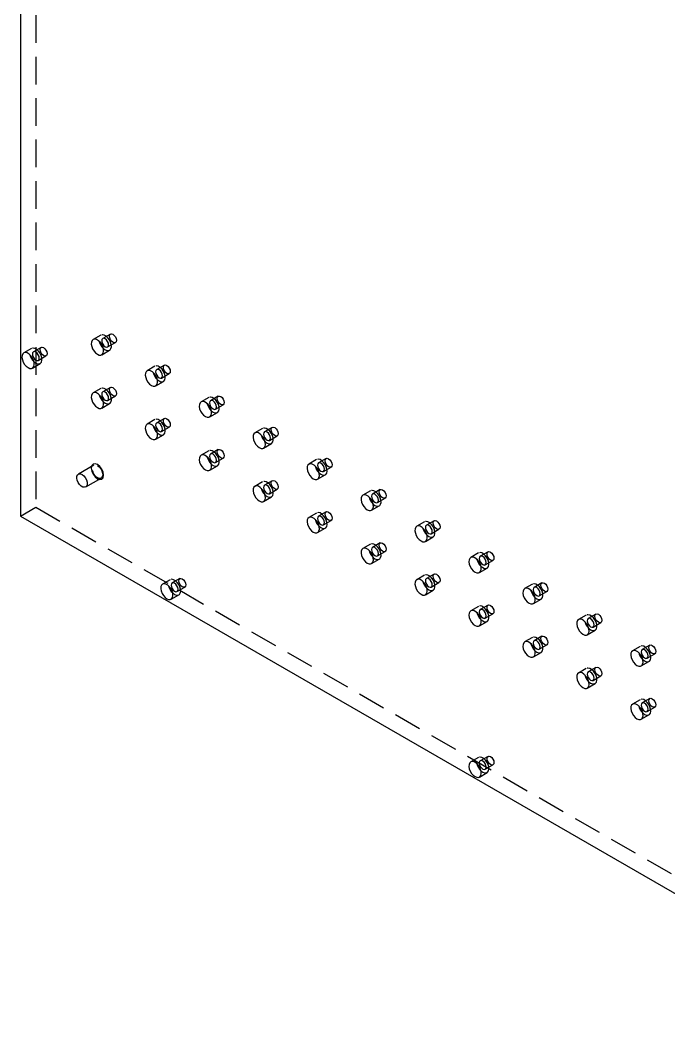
# Model space of a CAD drawing. Extents: x 2 to 292, y 3 to 207.
# Drawn here: x 233.47 to 263.2, y 115.83 to 162.68 of the extents above; entities that cross this region are included whole.
import ezdxf

# ---------------------------------------------------------------- set-up
doc = ezdxf.new("R2010")
doc.units = 0
doc.linetypes.add('SLD-实线', pattern=[0])
doc.linetypes.add('SLD-虚线', pattern=[1.905, 1.27, -0.635])
doc.layers.get('0').update_dxf_attribs({"linetype": 'CONTINUOUS'})

msp = doc.modelspace()

# ---------------------------------------------------------------- linework, layer by layer
at = {"color": 7, "linetype": 'SLD-虚线'}
for p, q in [((234.1742, 187.6807), (234.1742, 140.3214)), ((237.1562, 148.2212), (236.8026, 148.0171)), ((237.5972, 148.2737), (237.2437, 148.0696)), ((233.9742, 147.6085), (233.6206, 147.4044)), ((234.4152, 147.661), (234.0617, 147.4569)), ((237.4686, 147.6799), (237.8222, 147.884)), ((234.2867, 147.0672), (234.6402, 147.2713)), ((237.2026, 147.3242), (237.5561, 147.5283)), ((234.0206, 146.7115), (234.3742, 146.9156)), ((239.631, 146.7924), (239.2775, 146.5883)), ((240.0721, 146.845), (239.7185, 146.6409)), ((239.9435, 146.2512), (240.2971, 146.4553)), ((237.1562, 145.7715), (236.8026, 145.5674)), ((237.5972, 145.8241), (237.2437, 145.62)), ((239.6775, 145.8955), (240.031, 146.0996)), ((237.4686, 145.2303), (237.8222, 145.4344)), ((242.1059, 145.3637), (241.7524, 145.1596)), ((242.547, 145.4163), (242.1934, 145.2122)), ((237.2026, 144.8746), (237.5561, 145.0787)), ((242.4184, 144.8224), (242.7719, 145.0266)), ((239.631, 144.3428), (239.2775, 144.1387)), ((240.0721, 144.3954), (239.7185, 144.1913)), ((242.1523, 144.4668), (242.5059, 144.6709)), ((239.9435, 143.8015), (240.2971, 144.0056)), ((244.5808, 143.935), (244.2272, 143.7309)), ((245.0218, 143.9876), (244.6683, 143.7835)), ((239.6775, 143.4459), (240.031, 143.65)), ((244.8933, 143.3937), (245.2468, 143.5978)), ((242.1059, 142.9141), (241.7524, 142.71)), ((242.547, 142.9667), (242.1934, 142.7625)), ((244.6272, 143.0381), (244.9808, 143.2422)), ((242.4184, 142.3728), (242.7719, 142.5769)), ((247.0557, 142.5063), (246.7021, 142.3022)), ((247.4967, 142.5588), (247.1432, 142.3547)), ((236.8326, 142.2492), (236.1255, 141.841)), ((242.1523, 142.0172), (242.5059, 142.2213)), ((247.3681, 141.965), (247.7217, 142.1691)), ((236.4655, 141.2521), (237.1726, 141.6603)), ((244.5808, 141.4854), (244.2272, 141.2813)), ((245.0218, 141.5379), (244.6683, 141.3338)), ((247.1021, 141.6094), (247.4556, 141.8135)), ((244.8933, 140.9441), (245.2468, 141.1482)), ((249.5305, 141.0776), (249.177, 140.8735)), ((249.9716, 141.1301), (249.618, 140.926)), ((244.6272, 140.5885), (244.9808, 140.7926)), ((249.843, 140.5363), (250.1966, 140.7404)), ((233.4671, 139.9132), (234.1742, 140.3214)), ((234.1742, 140.3214), (275.8935, 116.2373)), ((247.4967, 140.1092), (247.1432, 139.9051)), ((249.577, 140.1806), (249.9305, 140.3847)), ((247.0557, 140.0567), (246.7021, 139.8526)), ((247.3681, 139.5154), (247.7217, 139.7195)), ((252.0054, 139.6489), (251.6519, 139.4448)), ((252.4465, 139.7014), (252.0929, 139.4973)), ((247.1021, 139.1597), (247.4556, 139.3638)), ((252.3179, 139.1076), (252.6714, 139.3117)), ((249.9716, 138.6805), (249.618, 138.4764)), ((252.0518, 138.7519), (252.4054, 138.956)), ((249.5305, 138.628), (249.177, 138.4239)), ((249.843, 138.0867), (250.1966, 138.2908)), ((254.4803, 138.2202), (254.1267, 138.0161)), ((254.9213, 138.2727), (254.5678, 138.0686)), ((249.577, 137.731), (249.9305, 137.9351)), ((254.7928, 137.6789), (255.1463, 137.883)), ((254.5267, 137.3232), (254.8803, 137.5273)), ((240.3382, 136.994), (239.9846, 136.7899)), ((240.7792, 137.0466), (240.4256, 136.8425)), ((252.0054, 137.1993), (251.6519, 136.9951)), ((252.4465, 137.2518), (252.0929, 137.0477)), ((252.3179, 136.658), (252.6714, 136.8621)), ((257.3962, 136.844), (257.0427, 136.6399)), ((240.6506, 136.4527), (241.0042, 136.6568)), ((252.0518, 136.3023), (252.4054, 136.5064)), ((256.9552, 136.7914), (256.6016, 136.5873)), ((257.2676, 136.2502), (257.6212, 136.4543)), ((240.3846, 136.0971), (240.7381, 136.3012)), ((257.0016, 135.8945), (257.3551, 136.0986)), ((254.4803, 135.7705), (254.1267, 135.5664)), ((254.9213, 135.8231), (254.5678, 135.619)), ((254.7928, 135.2293), (255.1463, 135.4334)), ((259.8711, 135.4153), (259.5175, 135.2112)), ((254.5267, 134.8736), (254.8803, 135.0777)), ((259.43, 135.3627), (259.0765, 135.1586)), ((259.7425, 134.8215), (260.0961, 135.0256)), ((259.4764, 134.4658), (259.83, 134.6699)), ((256.9552, 134.3418), (256.6016, 134.1377)), ((257.3962, 134.3944), (257.0427, 134.1903)), ((257.2676, 133.8005), (257.6212, 134.0046)), ((262.346, 133.9866), (261.9924, 133.7825)), ((257.0016, 133.4449), (257.3551, 133.649)), ((261.9049, 133.934), (261.5514, 133.7299)), ((262.2174, 133.3927), (262.5709, 133.5968)), ((261.9513, 133.0371), (262.3049, 133.2412)), ((259.43, 132.9131), (259.0765, 132.709)), ((259.8711, 132.9657), (259.5175, 132.7615)), ((259.4764, 132.0162), (259.83, 132.2203)), ((259.7425, 132.3718), (260.0961, 132.5759)), ((261.9049, 131.4844), (261.5514, 131.2803)), ((262.346, 131.5369), (261.9924, 131.3328)), ((261.9513, 130.5875), (262.3049, 130.7916)), ((262.2174, 130.9431), (262.5709, 131.1472)), ((254.9213, 128.8825), (254.5678, 128.6784)), ((254.4803, 128.8299), (254.1267, 128.6258)), ((254.7928, 128.2887), (255.1463, 128.4928)), ((254.5267, 127.933), (254.8803, 128.1371))]:
    msp.add_line(p, q, dxfattribs=at)
at = {"color": 7, "linetype": 'SLD-实线'}
for p, q in [((233.4671, 187.2725), (233.4671, 139.9132)), ((233.4671, 139.9132), (275.1864, 115.8291))]:
    msp.add_line(p, q, dxfattribs=at)
at = {"color": 7, "linetype": 'SLD-虚线', "flags": 128}
for points in [[(237.2729, 147.6106), (237.3562, 147.5481), (237.4395, 147.5145), (237.5155, 147.5129), (237.5773, 147.5434), (237.6194, 147.6034), (237.6382, 147.6875), (237.6319, 147.7882), (237.6011, 147.8966), (237.5485, 148.0031), (237.4789, 148.0982), (237.3983, 148.1734), (237.314, 148.222), (237.2334, 148.2399), (237.1638, 148.2252), (237.1112, 148.1795), (237.0804, 148.1066), (237.0741, 148.0132), (237.0858, 147.9348)], [(237.3562, 147.691), (237.417, 147.6699), (237.4687, 147.6799), (237.5031, 147.7196), (237.5153, 147.7829), (237.5031, 147.8602), (237.4687, 147.9397), (237.417, 148.0093), (237.3562, 148.0585), (237.2953, 148.0796), (237.2437, 148.0696), (237.2092, 148.0299), (237.1971, 147.9666), (237.2092, 147.8893), (237.2437, 147.8098), (237.2953, 147.7402), (237.3562, 147.691)], [(237.7097, 148.2626), (237.7706, 148.2134), (237.8222, 148.1438), (237.8567, 148.0643), (237.8688, 147.987), (237.8567, 147.9237), (237.8222, 147.884), (237.7706, 147.874), (237.7097, 147.8951), (237.6488, 147.9443), (237.5972, 148.0139), (237.5627, 148.0934), (237.5506, 148.1707), (237.5627, 148.234), (237.5972, 148.2737), (237.6488, 148.2837), (237.7097, 148.2626)], [(234.091, 146.9979), (234.1742, 146.9354), (234.2575, 146.9018), (234.3335, 146.9002), (234.3953, 146.9307), (234.4375, 146.9907), (234.4562, 147.0748), (234.4499, 147.1755), (234.4191, 147.2839), (234.3666, 147.3904), (234.2969, 147.4855), (234.2163, 147.5607), (234.132, 147.6093), (234.0515, 147.6272), (233.9818, 147.6125), (233.9292, 147.5667), (233.8984, 147.4939), (233.8921, 147.4005), (233.9038, 147.3221)], [(234.5277, 147.6499), (234.5886, 147.6007), (234.6402, 147.5311), (234.6747, 147.4516), (234.6868, 147.3743), (234.6747, 147.311), (234.6402, 147.2713), (234.5886, 147.2613), (234.5277, 147.2824), (234.4668, 147.3315), (234.4152, 147.4012), (234.3807, 147.4807), (234.3686, 147.558), (234.3807, 147.6213), (234.4152, 147.661), (234.4668, 147.671), (234.5277, 147.6499)], [(234.1742, 147.0783), (234.2351, 147.0572), (234.2867, 147.0672), (234.3212, 147.1069), (234.3333, 147.1702), (234.3212, 147.2475), (234.2867, 147.327), (234.2351, 147.3966), (234.1742, 147.4458), (234.1133, 147.4669), (234.0617, 147.4569), (234.0272, 147.4172), (234.0151, 147.3539), (234.0272, 147.2766), (234.0617, 147.1971), (234.1133, 147.1274), (234.1742, 147.0783)], [(239.7478, 146.1819), (239.831, 146.1194), (239.9144, 146.0858), (239.9904, 146.0842), (240.0522, 146.1147), (240.0943, 146.1747), (240.1131, 146.2588), (240.1068, 146.3595), (240.076, 146.4679), (240.0234, 146.5744), (239.9537, 146.6695), (239.8732, 146.7447), (239.7889, 146.7933), (239.7083, 146.8111), (239.6386, 146.7965), (239.5861, 146.7507), (239.5553, 146.6779), (239.549, 146.5844), (239.5607, 146.506)], [(239.831, 146.2623), (239.8919, 146.2411), (239.9435, 146.2512), (239.978, 146.2909), (239.9901, 146.3542), (239.978, 146.4315), (239.9435, 146.511), (239.8919, 146.5806), (239.831, 146.6297), (239.7701, 146.6509), (239.7185, 146.6409), (239.684, 146.6012), (239.6719, 146.5379), (239.684, 146.4606), (239.7185, 146.3811), (239.7701, 146.3114), (239.831, 146.2623)], [(240.1846, 146.8338), (240.2455, 146.7847), (240.2971, 146.7151), (240.3316, 146.6356), (240.3437, 146.5583), (240.3316, 146.495), (240.2971, 146.4553), (240.2455, 146.4452), (240.1846, 146.4664), (240.1237, 146.5155), (240.0721, 146.5852), (240.0376, 146.6647), (240.0255, 146.742), (240.0376, 146.8053), (240.0721, 146.845), (240.1237, 146.855), (240.1846, 146.8338)], [(237.2729, 145.161), (237.3562, 145.0985), (237.4395, 145.0649), (237.5155, 145.0633), (237.5773, 145.0938), (237.6194, 145.1538), (237.6382, 145.2379), (237.6319, 145.3386), (237.6011, 145.447), (237.5485, 145.5535), (237.4789, 145.6485), (237.3983, 145.7237), (237.314, 145.7724), (237.2334, 145.7902), (237.1638, 145.7756), (237.1112, 145.7298), (237.0804, 145.657), (237.0741, 145.5635), (237.0858, 145.4851)], [(237.7097, 145.8129), (237.7706, 145.7638), (237.8222, 145.6942), (237.8567, 145.6147), (237.8688, 145.5374), (237.8567, 145.4741), (237.8222, 145.4344), (237.7706, 145.4243), (237.7097, 145.4455), (237.6488, 145.4946), (237.5972, 145.5643), (237.5627, 145.6438), (237.5506, 145.7211), (237.5627, 145.7844), (237.5972, 145.8241), (237.6488, 145.8341), (237.7097, 145.8129)], [(237.3562, 145.2414), (237.417, 145.2202), (237.4687, 145.2303), (237.5031, 145.27), (237.5153, 145.3333), (237.5031, 145.4106), (237.4687, 145.4901), (237.417, 145.5597), (237.3562, 145.6088), (237.2953, 145.63), (237.2437, 145.62), (237.2092, 145.5803), (237.1971, 145.517), (237.2092, 145.4397), (237.2437, 145.3602), (237.2953, 145.2905), (237.3562, 145.2414)], [(242.2227, 144.7532), (242.3059, 144.6907), (242.3893, 144.6571), (242.4652, 144.6555), (242.527, 144.686), (242.5692, 144.746), (242.588, 144.8301), (242.5817, 144.9308), (242.5509, 145.0392), (242.4983, 145.1457), (242.4286, 145.2407), (242.3481, 145.3159), (242.2637, 145.3646), (242.1832, 145.3824), (242.1135, 145.3678), (242.061, 145.322), (242.0302, 145.2492), (242.0238, 145.1557), (242.0356, 145.0773)], [(242.6595, 145.4051), (242.7203, 145.356), (242.772, 145.2864), (242.8064, 145.2069), (242.8186, 145.1296), (242.8064, 145.0663), (242.772, 145.0266), (242.7203, 145.0165), (242.6595, 145.0377), (242.5986, 145.0868), (242.547, 145.1564), (242.5125, 145.236), (242.5004, 145.3133), (242.5125, 145.3766), (242.547, 145.4163), (242.5986, 145.4263), (242.6595, 145.4051)], [(242.3059, 144.8336), (242.3668, 144.8124), (242.4184, 144.8225), (242.4529, 144.8621), (242.465, 144.9255), (242.4529, 145.0028), (242.4184, 145.0823), (242.3668, 145.1519), (242.3059, 145.201), (242.245, 145.2222), (242.1934, 145.2122), (242.1589, 145.1725), (242.1468, 145.1092), (242.1589, 145.0319), (242.1934, 144.9523), (242.245, 144.8827), (242.3059, 144.8336)], [(239.7478, 143.7323), (239.831, 143.6698), (239.9144, 143.6362), (239.9904, 143.6346), (240.0522, 143.6651), (240.0943, 143.7251), (240.1131, 143.8092), (240.1068, 143.9099), (240.076, 144.0183), (240.0234, 144.1248), (239.9537, 144.2198), (239.8732, 144.295), (239.7889, 144.3437), (239.7083, 144.3615), (239.6386, 144.3469), (239.5861, 144.3011), (239.5553, 144.2283), (239.549, 144.1348), (239.5607, 144.0564)], [(240.1846, 144.3842), (240.2455, 144.3351), (240.2971, 144.2655), (240.3316, 144.186), (240.3437, 144.1087), (240.3316, 144.0453), (240.2971, 144.0056), (240.2455, 143.9956), (240.1846, 144.0168), (240.1237, 144.0659), (240.0721, 144.1355), (240.0376, 144.2151), (240.0255, 144.2923), (240.0376, 144.3557), (240.0721, 144.3954), (240.1237, 144.4054), (240.1846, 144.3842)], [(239.831, 143.8127), (239.8919, 143.7915), (239.9435, 143.8015), (239.978, 143.8412), (239.9901, 143.9046), (239.978, 143.9819), (239.9435, 144.0614), (239.8919, 144.131), (239.831, 144.1801), (239.7701, 144.2013), (239.7185, 144.1913), (239.684, 144.1516), (239.6719, 144.0882), (239.684, 144.011), (239.7185, 143.9314), (239.7701, 143.8618), (239.831, 143.8127)], [(244.6976, 143.3245), (244.7808, 143.262), (244.8641, 143.2284), (244.9401, 143.2268), (245.0019, 143.2573), (245.0441, 143.3173), (245.0628, 143.4014), (245.0565, 143.5021), (245.0257, 143.6105), (244.9732, 143.717), (244.9035, 143.812), (244.8229, 143.8872), (244.7386, 143.9359), (244.6581, 143.9537), (244.5884, 143.9391), (244.5358, 143.8933), (244.505, 143.8205), (244.4987, 143.727), (244.5104, 143.6486)], [(245.1343, 143.9764), (245.1952, 143.9273), (245.2468, 143.8577), (245.2813, 143.7782), (245.2934, 143.7009), (245.2813, 143.6375), (245.2468, 143.5978), (245.1952, 143.5878), (245.1343, 143.609), (245.0734, 143.6581), (245.0218, 143.7277), (244.9873, 143.8072), (244.9752, 143.8845), (244.9873, 143.9479), (245.0218, 143.9876), (245.0734, 143.9976), (245.1343, 143.9764)], [(244.7808, 143.4049), (244.8417, 143.3837), (244.8933, 143.3937), (244.9278, 143.4334), (244.9399, 143.4968), (244.9278, 143.574), (244.8933, 143.6536), (244.8417, 143.7232), (244.7808, 143.7723), (244.7199, 143.7935), (244.6683, 143.7835), (244.6338, 143.7438), (244.6217, 143.6804), (244.6338, 143.6031), (244.6683, 143.5236), (244.7199, 143.454), (244.7808, 143.4049)], [(242.2227, 142.3036), (242.3059, 142.2411), (242.3893, 142.2075), (242.4652, 142.2058), (242.527, 142.2364), (242.5692, 142.2964), (242.588, 142.3805), (242.5817, 142.4812), (242.5509, 142.5896), (242.4983, 142.6961), (242.4286, 142.7911), (242.3481, 142.8663), (242.2637, 142.915), (242.1832, 142.9328), (242.1135, 142.9182), (242.061, 142.8724), (242.0302, 142.7996), (242.0238, 142.7061), (242.0356, 142.6277)], [(242.6595, 142.9555), (242.7203, 142.9064), (242.772, 142.8368), (242.8064, 142.7572), (242.8186, 142.6799), (242.8064, 142.6166), (242.772, 142.5769), (242.7203, 142.5669), (242.6595, 142.5881), (242.5986, 142.6372), (242.547, 142.7068), (242.5125, 142.7863), (242.5004, 142.8636), (242.5125, 142.927), (242.547, 142.9666), (242.5986, 142.9767), (242.6595, 142.9555)], [(242.3059, 142.384), (242.3668, 142.3628), (242.4184, 142.3728), (242.4529, 142.4125), (242.465, 142.4758), (242.4529, 142.5531), (242.4184, 142.6327), (242.3668, 142.7023), (242.3059, 142.7514), (242.245, 142.7726), (242.1934, 142.7625), (242.1589, 142.7228), (242.1468, 142.6595), (242.1589, 142.5822), (242.1934, 142.5027), (242.245, 142.4331), (242.3059, 142.384)], [(247.1724, 141.8958), (247.2556, 141.8333), (247.339, 141.7996), (247.415, 141.798), (247.4768, 141.8286), (247.5189, 141.8886), (247.5377, 141.9726), (247.5314, 142.0734), (247.5006, 142.1818), (247.448, 142.2882), (247.3784, 142.3833), (247.2978, 142.4585), (247.2135, 142.5072), (247.1329, 142.525), (247.0633, 142.5104), (247.0107, 142.4646), (246.9799, 142.3917), (246.9736, 142.2983), (246.9853, 142.2199)], [(247.6092, 142.5477), (247.6701, 142.4986), (247.7217, 142.429), (247.7562, 142.3494), (247.7683, 142.2721), (247.7562, 142.2088), (247.7217, 142.1691), (247.6701, 142.1591), (247.6092, 142.1803), (247.5483, 142.2294), (247.4967, 142.299), (247.4622, 142.3785), (247.4501, 142.4558), (247.4622, 142.5191), (247.4967, 142.5588), (247.5483, 142.5689), (247.6092, 142.5477)], [(237.0026, 142.2323), (237.0807, 142.1722), (237.1503, 142.0886), (237.2039, 141.9904), (237.2357, 141.8883), (237.2422, 141.7935), (237.2228, 141.7161), (237.1795, 141.6646), (237.117, 141.6445), (237.0422, 141.658), (236.963, 141.7037), (236.8882, 141.7766), (236.8257, 141.8688), (236.7824, 141.9703), (236.763, 142.0701), (236.7695, 142.1574), (236.8013, 142.2228), (236.8549, 142.259), (236.9245, 142.2624), (237.0026, 142.2323)], [(247.2556, 141.9762), (247.3165, 141.955), (247.3681, 141.965), (247.4026, 142.0047), (247.4147, 142.068), (247.4026, 142.1453), (247.3681, 142.2248), (247.3165, 142.2945), (247.2556, 142.3436), (247.1948, 142.3648), (247.1431, 142.3547), (247.1087, 142.315), (247.0965, 142.2517), (247.1087, 142.1744), (247.1431, 142.0949), (247.1948, 142.0253), (247.2556, 141.9762)], [(244.6976, 140.8749), (244.7808, 140.8124), (244.8641, 140.7787), (244.9401, 140.7771), (245.0019, 140.8077), (245.0441, 140.8677), (245.0628, 140.9517), (245.0565, 141.0525), (245.0257, 141.1609), (244.9732, 141.2673), (244.9035, 141.3624), (244.8229, 141.4376), (244.7386, 141.4863), (244.6581, 141.5041), (244.5884, 141.4895), (244.5358, 141.4437), (244.505, 141.3708), (244.4987, 141.2774), (244.5104, 141.199)], [(245.1343, 141.5268), (245.1952, 141.4777), (245.2468, 141.408), (245.2813, 141.3285), (245.2934, 141.2512), (245.2813, 141.1879), (245.2468, 141.1482), (245.1952, 141.1382), (245.1343, 141.1594), (245.0734, 141.2085), (245.0218, 141.2781), (244.9873, 141.3576), (244.9752, 141.4349), (244.9873, 141.4982), (245.0218, 141.5379), (245.0734, 141.548), (245.1343, 141.5268)], [(244.7808, 140.9553), (244.8417, 140.9341), (244.8933, 140.9441), (244.9278, 140.9838), (244.9399, 141.0471), (244.9278, 141.1244), (244.8933, 141.2039), (244.8417, 141.2736), (244.7808, 141.3227), (244.7199, 141.3439), (244.6683, 141.3338), (244.6338, 141.2941), (244.6217, 141.2308), (244.6338, 141.1535), (244.6683, 141.074), (244.7199, 141.0044), (244.7808, 140.9553)], [(249.6473, 140.467), (249.7305, 140.4046), (249.8139, 140.3709), (249.8899, 140.3693), (249.9517, 140.3999), (249.9938, 140.4598), (250.0126, 140.5439), (250.0063, 140.6447), (249.9755, 140.7531), (249.9229, 140.8595), (249.8532, 140.9546), (249.7727, 141.0298), (249.6884, 141.0785), (249.6078, 141.0963), (249.5381, 141.0817), (249.4856, 141.0359), (249.4548, 140.963), (249.4485, 140.8696), (249.4602, 140.7912)], [(250.0841, 141.119), (250.145, 141.0699), (250.1966, 141.0002), (250.2311, 140.9207), (250.2432, 140.8434), (250.2311, 140.7801), (250.1966, 140.7404), (250.145, 140.7304), (250.0841, 140.7515), (250.0232, 140.8007), (249.9716, 140.8703), (249.9371, 140.9498), (249.925, 141.0271), (249.9371, 141.0904), (249.9716, 141.1301), (250.0232, 141.1402), (250.0841, 141.119)], [(249.7305, 140.5474), (249.7914, 140.5263), (249.843, 140.5363), (249.8775, 140.576), (249.8896, 140.6393), (249.8775, 140.7166), (249.843, 140.7961), (249.7914, 140.8658), (249.7305, 140.9149), (249.6696, 140.9361), (249.618, 140.926), (249.5835, 140.8863), (249.5714, 140.823), (249.5835, 140.7457), (249.618, 140.6662), (249.6696, 140.5966), (249.7305, 140.5474)], [(247.6092, 140.0981), (247.6701, 140.049), (247.7217, 139.9793), (247.7562, 139.8998), (247.7683, 139.8225), (247.7562, 139.7592), (247.7217, 139.7195), (247.6701, 139.7095), (247.6092, 139.7306), (247.5483, 139.7798), (247.4967, 139.8494), (247.4622, 139.9289), (247.4501, 140.0062), (247.4622, 140.0695), (247.4967, 140.1092), (247.5483, 140.1192), (247.6092, 140.0981)], [(247.1724, 139.4461), (247.2556, 139.3836), (247.339, 139.35), (247.415, 139.3484), (247.4768, 139.379), (247.5189, 139.4389), (247.5377, 139.523), (247.5314, 139.6238), (247.5006, 139.7322), (247.448, 139.8386), (247.3784, 139.9337), (247.2978, 140.0089), (247.2135, 140.0576), (247.1329, 140.0754), (247.0633, 140.0607), (247.0107, 140.015), (246.9799, 139.9421), (246.9736, 139.8487), (246.9853, 139.7703)], [(247.2556, 139.5265), (247.3165, 139.5054), (247.3681, 139.5154), (247.4026, 139.5551), (247.4147, 139.6184), (247.4026, 139.6957), (247.3681, 139.7752), (247.3165, 139.8448), (247.2556, 139.894), (247.1948, 139.9151), (247.1431, 139.9051), (247.1087, 139.8654), (247.0965, 139.8021), (247.1087, 139.7248), (247.1431, 139.6453), (247.1948, 139.5757), (247.2556, 139.5265)], [(252.1222, 139.0383), (252.2054, 138.9758), (252.2888, 138.9422), (252.3647, 138.9406), (252.4265, 138.9712), (252.4687, 139.0311), (252.4874, 139.1152), (252.4811, 139.2159), (252.4503, 139.3244), (252.3978, 139.4308), (252.3281, 139.5259), (252.2476, 139.6011), (252.1632, 139.6498), (252.0827, 139.6676), (252.013, 139.6529), (251.9604, 139.6072), (251.9296, 139.5343), (251.9233, 139.4409), (251.9351, 139.3625)], [(252.5589, 139.6903), (252.6198, 139.6411), (252.6714, 139.5715), (252.7059, 139.492), (252.718, 139.4147), (252.7059, 139.3514), (252.6714, 139.3117), (252.6198, 139.3017), (252.5589, 139.3228), (252.4981, 139.372), (252.4464, 139.4416), (252.412, 139.5211), (252.3999, 139.5984), (252.412, 139.6617), (252.4464, 139.7014), (252.4981, 139.7114), (252.5589, 139.6903)], [(252.2054, 139.1187), (252.2663, 139.0976), (252.3179, 139.1076), (252.3524, 139.1473), (252.3645, 139.2106), (252.3524, 139.2879), (252.3179, 139.3674), (252.2663, 139.437), (252.2054, 139.4862), (252.1445, 139.5073), (252.0929, 139.4973), (252.0584, 139.4576), (252.0463, 139.3943), (252.0584, 139.317), (252.0929, 139.2375), (252.1445, 139.1679), (252.2054, 139.1187)], [(250.0841, 138.6694), (250.145, 138.6202), (250.1966, 138.5506), (250.2311, 138.4711), (250.2432, 138.3938), (250.2311, 138.3305), (250.1966, 138.2908), (250.145, 138.2808), (250.0841, 138.3019), (250.0232, 138.3511), (249.9716, 138.4207), (249.9371, 138.5002), (249.925, 138.5775), (249.9371, 138.6408), (249.9716, 138.6805), (250.0232, 138.6905), (250.0841, 138.6694)], [(249.6473, 138.0174), (249.7305, 137.9549), (249.8139, 137.9213), (249.8899, 137.9197), (249.9517, 137.9502), (249.9938, 138.0102), (250.0126, 138.0943), (250.0063, 138.195), (249.9755, 138.3034), (249.9229, 138.4099), (249.8532, 138.505), (249.7727, 138.5802), (249.6884, 138.6288), (249.6078, 138.6467), (249.5381, 138.632), (249.4856, 138.5863), (249.4548, 138.5134), (249.4485, 138.42), (249.4602, 138.3416)], [(249.7305, 138.0978), (249.7914, 138.0767), (249.843, 138.0867), (249.8775, 138.1264), (249.8896, 138.1897), (249.8775, 138.267), (249.843, 138.3465), (249.7914, 138.4161), (249.7305, 138.4653), (249.6696, 138.4864), (249.618, 138.4764), (249.5835, 138.4367), (249.5714, 138.3734), (249.5835, 138.2961), (249.618, 138.2166), (249.6696, 138.147), (249.7305, 138.0978)], [(254.5971, 137.6096), (254.6803, 137.5471), (254.7636, 137.5135), (254.8396, 137.5119), (254.9014, 137.5424), (254.9436, 137.6024), (254.9623, 137.6865), (254.956, 137.7872), (254.9252, 137.8956), (254.8727, 138.0021), (254.803, 138.0972), (254.7224, 138.1724), (254.6381, 138.221), (254.5575, 138.2389), (254.4879, 138.2242), (254.4353, 138.1785), (254.4045, 138.1056), (254.3982, 138.0122), (254.4099, 137.9338)], [(255.0338, 138.2616), (255.0947, 138.2124), (255.1463, 138.1428), (255.1808, 138.0633), (255.1929, 137.986), (255.1808, 137.9227), (255.1463, 137.883), (255.0947, 137.873), (255.0338, 137.8941), (254.9729, 137.9433), (254.9213, 138.0129), (254.8868, 138.0924), (254.8747, 138.1697), (254.8868, 138.233), (254.9213, 138.2727), (254.9729, 138.2827), (255.0338, 138.2616)], [(254.6803, 137.69), (254.7412, 137.6689), (254.7928, 137.6789), (254.8273, 137.7186), (254.8394, 137.7819), (254.8273, 137.8592), (254.7928, 137.9387), (254.7412, 138.0083), (254.6803, 138.0575), (254.6194, 138.0786), (254.5678, 138.0686), (254.5333, 138.0289), (254.5212, 137.9656), (254.5333, 137.8883), (254.5678, 137.8088), (254.6194, 137.7392), (254.6803, 137.69)], [(240.4549, 136.3835), (240.5381, 136.321), (240.6215, 136.2874), (240.6975, 136.2858), (240.7593, 136.3163), (240.8014, 136.3763), (240.8202, 136.4604), (240.8139, 136.5611), (240.7831, 136.6695), (240.7305, 136.776), (240.6609, 136.871), (240.5803, 136.9462), (240.496, 136.9949), (240.4154, 137.0127), (240.3458, 136.9981), (240.2932, 136.9523), (240.2624, 136.8795), (240.2561, 136.786), (240.2678, 136.7076)], [(240.5381, 136.4639), (240.599, 136.4427), (240.6506, 136.4527), (240.6851, 136.4924), (240.6972, 136.5558), (240.6851, 136.6331), (240.6506, 136.7126), (240.599, 136.7822), (240.5381, 136.8313), (240.4772, 136.8525), (240.4256, 136.8425), (240.3911, 136.8028), (240.379, 136.7394), (240.3911, 136.6621), (240.4256, 136.5826), (240.4772, 136.513), (240.5381, 136.4639)], [(240.8917, 137.0354), (240.9526, 136.9863), (241.0042, 136.9167), (241.0387, 136.8372), (241.0508, 136.7599), (241.0387, 136.6965), (241.0042, 136.6568), (240.9526, 136.6468), (240.8917, 136.668), (240.8308, 136.7171), (240.7792, 136.7867), (240.7447, 136.8663), (240.7326, 136.9435), (240.7447, 137.0069), (240.7792, 137.0466), (240.8308, 137.0566), (240.8917, 137.0354)], [(252.1222, 136.5887), (252.2054, 136.5262), (252.2888, 136.4926), (252.3647, 136.491), (252.4265, 136.5215), (252.4687, 136.5815), (252.4874, 136.6656), (252.4811, 136.7663), (252.4503, 136.8747), (252.3978, 136.9812), (252.3281, 137.0763), (252.2476, 137.1515), (252.1632, 137.2001), (252.0827, 137.2179), (252.013, 137.2033), (251.9604, 137.1575), (251.9296, 137.0847), (251.9233, 136.9912), (251.9351, 136.9129)], [(252.2054, 136.6691), (252.2663, 136.6479), (252.3179, 136.658), (252.3524, 136.6977), (252.3645, 136.761), (252.3524, 136.8383), (252.3179, 136.9178), (252.2663, 136.9874), (252.2054, 137.0366), (252.1445, 137.0577), (252.0929, 137.0477), (252.0584, 137.008), (252.0463, 136.9447), (252.0584, 136.8674), (252.0929, 136.7879), (252.1445, 136.7182), (252.2054, 136.6691)], [(252.5589, 137.2407), (252.6198, 137.1915), (252.6714, 137.1219), (252.7059, 137.0424), (252.718, 136.9651), (252.7059, 136.9018), (252.6714, 136.8621), (252.6198, 136.852), (252.5589, 136.8732), (252.4981, 136.9223), (252.4464, 136.992), (252.412, 137.0715), (252.3999, 137.1488), (252.412, 137.2121), (252.4464, 137.2518), (252.4981, 137.2618), (252.5589, 137.2407)], [(257.0719, 136.1809), (257.1551, 136.1184), (257.2385, 136.0848), (257.3145, 136.0832), (257.3763, 136.1137), (257.4184, 136.1737), (257.4372, 136.2578), (257.4309, 136.3585), (257.4001, 136.4669), (257.3475, 136.5734), (257.2779, 136.6685), (257.1973, 136.7437), (257.113, 136.7923), (257.0324, 136.8101), (256.9628, 136.7955), (256.9102, 136.7497), (256.8794, 136.6769), (256.8731, 136.5834), (256.8848, 136.505)], [(257.5087, 136.8328), (257.5696, 136.7837), (257.6212, 136.7141), (257.6557, 136.6346), (257.6678, 136.5573), (257.6557, 136.494), (257.6212, 136.4543), (257.5696, 136.4442), (257.5087, 136.4654), (257.4478, 136.5145), (257.3962, 136.5842), (257.3617, 136.6637), (257.3496, 136.741), (257.3617, 136.8043), (257.3962, 136.844), (257.4478, 136.854), (257.5087, 136.8328)], [(257.1551, 136.2613), (257.216, 136.2401), (257.2676, 136.2502), (257.3021, 136.2899), (257.3142, 136.3532), (257.3021, 136.4305), (257.2676, 136.51), (257.216, 136.5796), (257.1551, 136.6287), (257.0943, 136.6499), (257.0426, 136.6399), (257.0082, 136.6002), (256.996, 136.5369), (257.0082, 136.4596), (257.0426, 136.3801), (257.0943, 136.3104), (257.1551, 136.2613)], [(254.5971, 135.16), (254.6803, 135.0975), (254.7636, 135.0639), (254.8396, 135.0623), (254.9014, 135.0928), (254.9436, 135.1528), (254.9623, 135.2369), (254.956, 135.3376), (254.9252, 135.446), (254.8727, 135.5525), (254.803, 135.6475), (254.7224, 135.7227), (254.6381, 135.7714), (254.5575, 135.7892), (254.4879, 135.7746), (254.4353, 135.7288), (254.4045, 135.656), (254.3982, 135.5625), (254.4099, 135.4841)], [(254.6803, 135.2404), (254.7412, 135.2192), (254.7928, 135.2293), (254.8273, 135.269), (254.8394, 135.3323), (254.8273, 135.4096), (254.7928, 135.4891), (254.7412, 135.5587), (254.6803, 135.6078), (254.6194, 135.629), (254.5678, 135.619), (254.5333, 135.5793), (254.5212, 135.516), (254.5333, 135.4387), (254.5678, 135.3592), (254.6194, 135.2895), (254.6803, 135.2404)], [(255.0338, 135.8119), (255.0947, 135.7628), (255.1463, 135.6932), (255.1808, 135.6137), (255.1929, 135.5364), (255.1808, 135.4731), (255.1463, 135.4334), (255.0947, 135.4233), (255.0338, 135.4445), (254.9729, 135.4936), (254.9213, 135.5633), (254.8868, 135.6428), (254.8747, 135.7201), (254.8868, 135.7834), (254.9213, 135.8231), (254.9729, 135.8331), (255.0338, 135.8119)], [(259.9836, 135.4041), (260.0445, 135.355), (260.0961, 135.2854), (260.1306, 135.2059), (260.1427, 135.1286), (260.1306, 135.0653), (260.0961, 135.0256), (260.0445, 135.0155), (259.9836, 135.0367), (259.9227, 135.0858), (259.8711, 135.1554), (259.8366, 135.235), (259.8245, 135.3123), (259.8366, 135.3756), (259.8711, 135.4153), (259.9227, 135.4253), (259.9836, 135.4041)], [(259.5468, 134.7522), (259.63, 134.6897), (259.7134, 134.6561), (259.7893, 134.6545), (259.8512, 134.685), (259.8933, 134.745), (259.9121, 134.8291), (259.9058, 134.9298), (259.875, 135.0382), (259.8224, 135.1447), (259.7527, 135.2397), (259.6722, 135.3149), (259.5879, 135.3636), (259.5073, 135.3814), (259.4376, 135.3668), (259.3851, 135.321), (259.3543, 135.2482), (259.348, 135.1547), (259.3597, 135.0763)], [(259.63, 134.8326), (259.6909, 134.8114), (259.7425, 134.8215), (259.777, 134.8611), (259.7891, 134.9245), (259.777, 135.0018), (259.7425, 135.0813), (259.6909, 135.1509), (259.63, 135.2), (259.5691, 135.2212), (259.5175, 135.2112), (259.483, 135.1715), (259.4709, 135.1082), (259.483, 135.0309), (259.5175, 134.9513), (259.5691, 134.8817), (259.63, 134.8326)], [(257.0719, 133.7313), (257.1551, 133.6688), (257.2385, 133.6352), (257.3145, 133.6336), (257.3763, 133.6641), (257.4184, 133.7241), (257.4372, 133.8082), (257.4309, 133.9089), (257.4001, 134.0173), (257.3475, 134.1238), (257.2779, 134.2188), (257.1973, 134.294), (257.113, 134.3427), (257.0324, 134.3605), (256.9628, 134.3459), (256.9102, 134.3001), (256.8794, 134.2273), (256.8731, 134.1338), (256.8848, 134.0554)], [(257.1551, 133.8117), (257.216, 133.7905), (257.2676, 133.8005), (257.3021, 133.8402), (257.3142, 133.9036), (257.3021, 133.9809), (257.2676, 134.0604), (257.216, 134.13), (257.1551, 134.1791), (257.0943, 134.2003), (257.0426, 134.1903), (257.0082, 134.1506), (256.996, 134.0872), (257.0082, 134.01), (257.0426, 133.9304), (257.0943, 133.8608), (257.1551, 133.8117)], [(257.5087, 134.3832), (257.5696, 134.3341), (257.6212, 134.2645), (257.6557, 134.185), (257.6678, 134.1077), (257.6557, 134.0443), (257.6212, 134.0046), (257.5696, 133.9946), (257.5087, 134.0158), (257.4478, 134.0649), (257.3962, 134.1345), (257.3617, 134.2141), (257.3496, 134.2914), (257.3617, 134.3547), (257.3962, 134.3944), (257.4478, 134.4044), (257.5087, 134.3832)], [(262.4584, 133.9754), (262.5193, 133.9263), (262.5709, 133.8567), (262.6054, 133.7772), (262.6175, 133.6999), (262.6054, 133.6365), (262.5709, 133.5968), (262.5193, 133.5868), (262.4584, 133.608), (262.3976, 133.6571), (262.3459, 133.7267), (262.3115, 133.8062), (262.2993, 133.8835), (262.3115, 133.9469), (262.3459, 133.9866), (262.3976, 133.9966), (262.4584, 133.9754)], [(262.0217, 133.3235), (262.1049, 133.261), (262.1883, 133.2274), (262.2642, 133.2258), (262.326, 133.2563), (262.3682, 133.3163), (262.3869, 133.4004), (262.3806, 133.5011), (262.3498, 133.6095), (262.2973, 133.716), (262.2276, 133.811), (262.147, 133.8862), (262.0627, 133.9349), (261.9822, 133.9527), (261.9125, 133.9381), (261.8599, 133.8923), (261.8291, 133.8195), (261.8228, 133.726), (261.8346, 133.6476)], [(262.1049, 133.4039), (262.1658, 133.3827), (262.2174, 133.3927), (262.2519, 133.4324), (262.264, 133.4958), (262.2519, 133.573), (262.2174, 133.6526), (262.1658, 133.7222), (262.1049, 133.7713), (262.044, 133.7925), (261.9924, 133.7825), (261.9579, 133.7428), (261.9458, 133.6794), (261.9579, 133.6021), (261.9924, 133.5226), (262.044, 133.453), (262.1049, 133.4039)], [(259.5468, 132.3026), (259.63, 132.2401), (259.7134, 132.2065), (259.7893, 132.2048), (259.8512, 132.2354), (259.8933, 132.2954), (259.9121, 132.3795), (259.9058, 132.4802), (259.875, 132.5886), (259.8224, 132.6951), (259.7527, 132.7901), (259.6722, 132.8653), (259.5879, 132.914), (259.5073, 132.9318), (259.4376, 132.9172), (259.3851, 132.8714), (259.3543, 132.7986), (259.348, 132.7051), (259.3597, 132.6267)], [(259.63, 132.383), (259.6909, 132.3618), (259.7425, 132.3718), (259.777, 132.4115), (259.7891, 132.4748), (259.777, 132.5521), (259.7425, 132.6317), (259.6909, 132.7013), (259.63, 132.7504), (259.5691, 132.7716), (259.5175, 132.7615), (259.483, 132.7218), (259.4709, 132.6585), (259.483, 132.5812), (259.5175, 132.5017), (259.5691, 132.4321), (259.63, 132.383)], [(259.9836, 132.9545), (260.0445, 132.9054), (260.0961, 132.8358), (260.1306, 132.7562), (260.1427, 132.6789), (260.1306, 132.6156), (260.0961, 132.5759), (260.0445, 132.5659), (259.9836, 132.5871), (259.9227, 132.6362), (259.8711, 132.7058), (259.8366, 132.7853), (259.8245, 132.8626), (259.8366, 132.926), (259.8711, 132.9656), (259.9227, 132.9757), (259.9836, 132.9545)], [(262.0217, 130.8739), (262.1049, 130.8114), (262.1883, 130.7777), (262.2642, 130.7761), (262.326, 130.8067), (262.3682, 130.8667), (262.3869, 130.9507), (262.3806, 131.0515), (262.3498, 131.1599), (262.2973, 131.2663), (262.2276, 131.3614), (262.147, 131.4366), (262.0627, 131.4853), (261.9822, 131.5031), (261.9125, 131.4885), (261.8599, 131.4427), (261.8291, 131.3698), (261.8228, 131.2764), (261.8346, 131.198)], [(262.1049, 130.9543), (262.1658, 130.9331), (262.2174, 130.9431), (262.2519, 130.9828), (262.264, 131.0461), (262.2519, 131.1234), (262.2174, 131.2029), (262.1658, 131.2726), (262.1049, 131.3217), (262.044, 131.3429), (261.9924, 131.3328), (261.9579, 131.2931), (261.9458, 131.2298), (261.9579, 131.1525), (261.9924, 131.073), (262.044, 131.0034), (262.1049, 130.9543)], [(262.4584, 131.5258), (262.5193, 131.4767), (262.5709, 131.407), (262.6054, 131.3275), (262.6175, 131.2502), (262.6054, 131.1869), (262.5709, 131.1472), (262.5193, 131.1372), (262.4584, 131.1584), (262.3976, 131.2075), (262.3459, 131.2771), (262.3115, 131.3566), (262.2993, 131.4339), (262.3115, 131.4972), (262.3459, 131.5369), (262.3976, 131.547), (262.4584, 131.5258)], [(254.5971, 128.2194), (254.6803, 128.1569), (254.7636, 128.1233), (254.8396, 128.1217), (254.9014, 128.1522), (254.9436, 128.2122), (254.9623, 128.2963), (254.956, 128.397), (254.9252, 128.5054), (254.8727, 128.6119), (254.803, 128.7069), (254.7224, 128.7822), (254.6381, 128.8308), (254.5575, 128.8486), (254.4879, 128.834), (254.4353, 128.7882), (254.4045, 128.7154), (254.3982, 128.6219), (254.4099, 128.5435)], [(255.0338, 128.8713), (255.0947, 128.8222), (255.1463, 128.7526), (255.1808, 128.6731), (255.1929, 128.5958), (255.1808, 128.5325), (255.1463, 128.4928), (255.0947, 128.4827), (255.0338, 128.5039), (254.9729, 128.553), (254.9213, 128.6227), (254.8868, 128.7022), (254.8747, 128.7795), (254.8868, 128.8428), (254.9213, 128.8825), (254.9729, 128.8925), (255.0338, 128.8713)], [(254.6803, 128.2998), (254.7412, 128.2786), (254.7928, 128.2887), (254.8273, 128.3284), (254.8394, 128.3917), (254.8273, 128.469), (254.7928, 128.5485), (254.7412, 128.6181), (254.6803, 128.6672), (254.6194, 128.6884), (254.5678, 128.6784), (254.5333, 128.6387), (254.5212, 128.5754), (254.5333, 128.4981), (254.5678, 128.4186), (254.6194, 128.3489), (254.6803, 128.2998)]]:
    msp.add_lwpolyline(points, dxfattribs=at)
at = {"color": 7, "linetype": 'SLD-实线', "flags": 128}
for points in [[(237.0026, 147.344), (237.086, 147.3104), (237.1619, 147.3088), (237.2237, 147.3393), (237.2659, 147.3993), (237.2847, 147.4834), (237.2784, 147.5841), (237.2475, 147.6925), (237.195, 147.799), (237.1253, 147.8941), (237.0448, 147.9693), (236.9604, 148.0179), (236.8799, 148.0358), (236.8102, 148.0211), (236.7577, 147.9754), (236.7268, 147.9025), (236.7205, 147.8091), (236.7393, 147.7033), (236.7815, 147.5947), (236.8433, 147.4928), (236.9192, 147.4067), (237.0026, 147.344)], [(233.8206, 146.7313), (233.904, 146.6977), (233.98, 146.6961), (234.0418, 146.7266), (234.0839, 146.7866), (234.1027, 146.8707), (234.0964, 146.9714), (234.0656, 147.0798), (234.013, 147.1863), (233.9433, 147.2814), (233.8628, 147.3566), (233.7785, 147.4052), (233.6979, 147.423), (233.6282, 147.4084), (233.5757, 147.3626), (233.5449, 147.2898), (233.5386, 147.1964), (233.5573, 147.0906), (233.5995, 146.9819), (233.6613, 146.88), (233.7372, 146.794), (233.8206, 146.7313)], [(239.4775, 145.9153), (239.5608, 145.8817), (239.6368, 145.8801), (239.6986, 145.9106), (239.7408, 145.9706), (239.7595, 146.0547), (239.7532, 146.1554), (239.7224, 146.2638), (239.6699, 146.3703), (239.6002, 146.4653), (239.5196, 146.5406), (239.4353, 146.5892), (239.3548, 146.607), (239.2851, 146.5924), (239.2325, 146.5466), (239.2017, 146.4738), (239.1954, 146.3803), (239.2142, 146.2746), (239.2563, 146.1659), (239.3181, 146.064), (239.3941, 145.9779), (239.4775, 145.9153)], [(237.0026, 144.8944), (237.086, 144.8608), (237.1619, 144.8592), (237.2237, 144.8897), (237.2659, 144.9497), (237.2847, 145.0338), (237.2784, 145.1345), (237.2475, 145.2429), (237.195, 145.3494), (237.1253, 145.4444), (237.0448, 145.5196), (236.9604, 145.5683), (236.8799, 145.5861), (236.8102, 145.5715), (236.7577, 145.5257), (236.7268, 145.4529), (236.7205, 145.3594), (236.7393, 145.2537), (236.7815, 145.145), (236.8433, 145.0431), (236.9192, 144.957), (237.0026, 144.8944)], [(241.9523, 144.4866), (242.0357, 144.453), (242.1117, 144.4514), (242.1735, 144.4819), (242.2156, 144.5419), (242.2344, 144.626), (242.2281, 144.7267), (242.1973, 144.8351), (242.1447, 144.9416), (242.0751, 145.0366), (241.9945, 145.1118), (241.9102, 145.1605), (241.8296, 145.1783), (241.76, 145.1637), (241.7074, 145.1179), (241.6766, 145.0451), (241.6703, 144.9516), (241.6891, 144.8459), (241.7312, 144.7372), (241.793, 144.6353), (241.869, 144.5492), (241.9523, 144.4866)], [(239.4775, 143.4657), (239.5608, 143.4321), (239.6368, 143.4305), (239.6986, 143.461), (239.7408, 143.521), (239.7595, 143.6051), (239.7532, 143.7058), (239.7224, 143.8142), (239.6699, 143.9207), (239.6002, 144.0157), (239.5196, 144.0909), (239.4353, 144.1396), (239.3548, 144.1574), (239.2851, 144.1428), (239.2325, 144.097), (239.2017, 144.0242), (239.1954, 143.9307), (239.2142, 143.825), (239.2563, 143.7163), (239.3181, 143.6144), (239.3941, 143.5283), (239.4775, 143.4657)], [(244.4272, 143.0579), (244.5106, 143.0243), (244.5866, 143.0227), (244.6484, 143.0532), (244.6905, 143.1132), (244.7093, 143.1973), (244.703, 143.298), (244.6722, 143.4064), (244.6196, 143.5129), (244.5499, 143.6079), (244.4694, 143.6831), (244.3851, 143.7318), (244.3045, 143.7496), (244.2348, 143.735), (244.1823, 143.6892), (244.1515, 143.6164), (244.1452, 143.5229), (244.1639, 143.4172), (244.2061, 143.3085), (244.2679, 143.2066), (244.3439, 143.1205), (244.4272, 143.0579)], [(241.9523, 142.037), (242.0357, 142.0034), (242.1117, 142.0017), (242.1735, 142.0323), (242.2156, 142.0923), (242.2344, 142.1764), (242.2281, 142.2771), (242.1973, 142.3855), (242.1447, 142.492), (242.0751, 142.587), (241.9945, 142.6622), (241.9102, 142.7109), (241.8296, 142.7287), (241.76, 142.7141), (241.7074, 142.6683), (241.6766, 142.5955), (241.6703, 142.502), (241.6891, 142.3963), (241.7312, 142.2876), (241.793, 142.1857), (241.869, 142.0996), (241.9523, 142.037)], [(237.0026, 142.2813), (236.8944, 142.319), (236.8026, 142.3011), (236.7413, 142.2306), (236.7198, 142.118), (236.7413, 141.9806), (236.8026, 141.8392), (236.8944, 141.7154), (237.0026, 141.6281), (237.1108, 141.5905), (237.2026, 141.6083), (237.2639, 141.6789), (237.2854, 141.7914), (237.2639, 141.9289), (237.2026, 142.0702), (237.1108, 142.194), (237.0026, 142.2813)], [(246.9021, 141.6292), (246.9855, 141.5955), (247.0614, 141.5939), (247.1232, 141.6245), (247.1654, 141.6845), (247.1841, 141.7685), (247.1778, 141.8693), (247.147, 141.9777), (247.0945, 142.0841), (247.0248, 142.1792), (246.9443, 142.2544), (246.8599, 142.3031), (246.7794, 142.3209), (246.7097, 142.3063), (246.6571, 142.2605), (246.6263, 142.1876), (246.62, 142.0942), (246.6388, 141.9884), (246.681, 141.8798), (246.7428, 141.7779), (246.8187, 141.6918), (246.9021, 141.6292)], [(236.2955, 141.8241), (236.3736, 141.764), (236.4432, 141.6804), (236.4968, 141.5822), (236.5286, 141.4801), (236.5351, 141.3853), (236.5157, 141.3079), (236.4724, 141.2564), (236.4099, 141.2363), (236.3351, 141.2498), (236.2559, 141.2955), (236.1811, 141.3684), (236.1186, 141.4606), (236.0753, 141.5621), (236.0559, 141.6619), (236.0624, 141.7492), (236.0942, 141.8145), (236.1478, 141.8508), (236.2174, 141.8542), (236.2955, 141.8241)], [(244.4272, 140.6083), (244.5106, 140.5746), (244.5866, 140.573), (244.6484, 140.6036), (244.6905, 140.6636), (244.7093, 140.7476), (244.703, 140.8484), (244.6722, 140.9568), (244.6196, 141.0632), (244.5499, 141.1583), (244.4694, 141.2335), (244.3851, 141.2822), (244.3045, 141.3), (244.2348, 141.2854), (244.1823, 141.2396), (244.1515, 141.1667), (244.1452, 141.0733), (244.1639, 140.9675), (244.2061, 140.8589), (244.2679, 140.757), (244.3439, 140.6709), (244.4272, 140.6083)], [(249.377, 140.2005), (249.4603, 140.1668), (249.5363, 140.1652), (249.5981, 140.1958), (249.6403, 140.2557), (249.659, 140.3398), (249.6527, 140.4406), (249.6219, 140.549), (249.5694, 140.6554), (249.4997, 140.7505), (249.4191, 140.8257), (249.3348, 140.8744), (249.2542, 140.8922), (249.1846, 140.8776), (249.132, 140.8318), (249.1012, 140.7589), (249.0949, 140.6655), (249.1137, 140.5597), (249.1558, 140.4511), (249.2176, 140.3492), (249.2936, 140.2631), (249.377, 140.2005)], [(246.9021, 139.1795), (246.9855, 139.1459), (247.0614, 139.1443), (247.1232, 139.1749), (247.1654, 139.2348), (247.1841, 139.3189), (247.1778, 139.4196), (247.147, 139.5281), (247.0945, 139.6345), (247.0248, 139.7296), (246.9443, 139.8048), (246.8599, 139.8535), (246.7794, 139.8713), (246.7097, 139.8566), (246.6571, 139.8109), (246.6263, 139.738), (246.62, 139.6446), (246.6388, 139.5388), (246.681, 139.4302), (246.7428, 139.3283), (246.8187, 139.2422), (246.9021, 139.1795)], [(251.8518, 138.7717), (251.9352, 138.7381), (252.0112, 138.7365), (252.073, 138.7671), (252.1151, 138.827), (252.1339, 138.9111), (252.1276, 139.0118), (252.0968, 139.1203), (252.0442, 139.2267), (251.9746, 139.3218), (251.894, 139.397), (251.8097, 139.4457), (251.7291, 139.4635), (251.6595, 139.4488), (251.6069, 139.4031), (251.5761, 139.3302), (251.5698, 139.2368), (251.5886, 139.131), (251.6307, 139.0224), (251.6925, 138.9205), (251.7685, 138.8344), (251.8518, 138.7717)], [(249.377, 137.7508), (249.4603, 137.7172), (249.5363, 137.7156), (249.5981, 137.7461), (249.6403, 137.8061), (249.659, 137.8902), (249.6527, 137.9909), (249.6219, 138.0993), (249.5694, 138.2058), (249.4997, 138.3009), (249.4191, 138.3761), (249.3348, 138.4247), (249.2542, 138.4426), (249.1846, 138.4279), (249.132, 138.3822), (249.1012, 138.3093), (249.0949, 138.2159), (249.1137, 138.1101), (249.1558, 138.0015), (249.2176, 137.8996), (249.2936, 137.8135), (249.377, 137.7508)], [(254.3267, 137.343), (254.4101, 137.3094), (254.486, 137.3078), (254.5479, 137.3383), (254.59, 137.3983), (254.6088, 137.4824), (254.6025, 137.5831), (254.5717, 137.6915), (254.5191, 137.798), (254.4494, 137.8931), (254.3689, 137.9683), (254.2846, 138.0169), (254.204, 138.0348), (254.1343, 138.0201), (254.0818, 137.9744), (254.051, 137.9015), (254.0447, 137.8081), (254.0634, 137.7023), (254.1056, 137.5937), (254.1674, 137.4918), (254.2433, 137.4057), (254.3267, 137.343)], [(240.1846, 136.1169), (240.268, 136.0833), (240.3439, 136.0817), (240.4057, 136.1122), (240.4479, 136.1722), (240.4666, 136.2563), (240.4603, 136.357), (240.4295, 136.4654), (240.377, 136.5719), (240.3073, 136.6669), (240.2267, 136.7421), (240.1424, 136.7908), (240.0619, 136.8086), (239.9922, 136.794), (239.9396, 136.7482), (239.9088, 136.6754), (239.9025, 136.5819), (239.9213, 136.4762), (239.9634, 136.3675), (240.0252, 136.2656), (240.1012, 136.1795), (240.1846, 136.1169)], [(251.8518, 136.3221), (251.9352, 136.2885), (252.0112, 136.2869), (252.073, 136.3174), (252.1151, 136.3774), (252.1339, 136.4615), (252.1276, 136.5622), (252.0968, 136.6706), (252.0442, 136.7771), (251.9746, 136.8722), (251.894, 136.9474), (251.8097, 136.996), (251.7291, 137.0138), (251.6595, 136.9992), (251.6069, 136.9534), (251.5761, 136.8806), (251.5698, 136.7871), (251.5886, 136.6814), (251.6307, 136.5727), (251.6925, 136.4708), (251.7685, 136.3848), (251.8518, 136.3221)], [(256.8016, 135.9143), (256.885, 135.8807), (256.9609, 135.8791), (257.0227, 135.9096), (257.0649, 135.9696), (257.0836, 136.0537), (257.0773, 136.1544), (257.0465, 136.2628), (256.994, 136.3693), (256.9243, 136.4643), (256.8437, 136.5396), (256.7594, 136.5882), (256.6789, 136.606), (256.6092, 136.5914), (256.5566, 136.5456), (256.5258, 136.4728), (256.5195, 136.3793), (256.5383, 136.2736), (256.5805, 136.1649), (256.6423, 136.063), (256.7182, 135.9769), (256.8016, 135.9143)], [(254.3267, 134.8934), (254.4101, 134.8598), (254.486, 134.8582), (254.5479, 134.8887), (254.59, 134.9487), (254.6088, 135.0328), (254.6025, 135.1335), (254.5717, 135.2419), (254.5191, 135.3484), (254.4494, 135.4434), (254.3689, 135.5186), (254.2846, 135.5673), (254.204, 135.5851), (254.1343, 135.5705), (254.0818, 135.5247), (254.051, 135.4519), (254.0447, 135.3584), (254.0634, 135.2527), (254.1056, 135.144), (254.1674, 135.0421), (254.2433, 134.956), (254.3267, 134.8934)], [(259.2765, 134.4856), (259.3598, 134.452), (259.4358, 134.4504), (259.4976, 134.4809), (259.5398, 134.5409), (259.5585, 134.625), (259.5522, 134.7257), (259.5214, 134.8341), (259.4688, 134.9406), (259.3992, 135.0356), (259.3186, 135.1108), (259.2343, 135.1595), (259.1537, 135.1773), (259.0841, 135.1627), (259.0315, 135.1169), (259.0007, 135.0441), (258.9944, 134.9506), (259.0132, 134.8449), (259.0553, 134.7362), (259.1171, 134.6343), (259.1931, 134.5482), (259.2765, 134.4856)], [(256.8016, 133.4647), (256.885, 133.4311), (256.9609, 133.4295), (257.0227, 133.46), (257.0649, 133.52), (257.0836, 133.6041), (257.0773, 133.7048), (257.0465, 133.8132), (256.994, 133.9197), (256.9243, 134.0147), (256.8437, 134.0899), (256.7594, 134.1386), (256.6789, 134.1564), (256.6092, 134.1418), (256.5566, 134.096), (256.5258, 134.0232), (256.5195, 133.9297), (256.5383, 133.824), (256.5805, 133.7153), (256.6423, 133.6134), (256.7182, 133.5273), (256.8016, 133.4647)], [(261.7513, 133.0569), (261.8347, 133.0233), (261.9107, 133.0217), (261.9725, 133.0522), (262.0146, 133.1122), (262.0334, 133.1963), (262.0271, 133.297), (261.9963, 133.4054), (261.9437, 133.5119), (261.8741, 133.6069), (261.7935, 133.6821), (261.7092, 133.7308), (261.6286, 133.7486), (261.559, 133.734), (261.5064, 133.6882), (261.4756, 133.6154), (261.4693, 133.5219), (261.488, 133.4162), (261.5302, 133.3075), (261.592, 133.2056), (261.668, 133.1195), (261.7513, 133.0569)], [(259.2765, 132.036), (259.3598, 132.0024), (259.4358, 132.0007), (259.4976, 132.0313), (259.5398, 132.0913), (259.5585, 132.1754), (259.5522, 132.2761), (259.5214, 132.3845), (259.4688, 132.491), (259.3992, 132.586), (259.3186, 132.6612), (259.2343, 132.7099), (259.1537, 132.7277), (259.0841, 132.7131), (259.0315, 132.6673), (259.0007, 132.5945), (258.9944, 132.501), (259.0132, 132.3953), (259.0553, 132.2866), (259.1171, 132.1847), (259.1931, 132.0986), (259.2765, 132.036)], [(261.7513, 130.6073), (261.8347, 130.5736), (261.9107, 130.572), (261.9725, 130.6026), (262.0146, 130.6626), (262.0334, 130.7466), (262.0271, 130.8474), (261.9963, 130.9558), (261.9437, 131.0622), (261.8741, 131.1573), (261.7935, 131.2325), (261.7092, 131.2812), (261.6286, 131.299), (261.559, 131.2844), (261.5064, 131.2386), (261.4756, 131.1657), (261.4693, 131.0723), (261.488, 130.9665), (261.5302, 130.8579), (261.592, 130.756), (261.668, 130.6699), (261.7513, 130.6073)], [(254.3267, 127.9528), (254.4101, 127.9192), (254.486, 127.9176), (254.5479, 127.9481), (254.59, 128.0081), (254.6088, 128.0922), (254.6025, 128.1929), (254.5717, 128.3013), (254.5191, 128.4078), (254.4494, 128.5028), (254.3689, 128.5781), (254.2846, 128.6267), (254.204, 128.6445), (254.1343, 128.6299), (254.0818, 128.5841), (254.051, 128.5113), (254.0447, 128.4178), (254.0634, 128.3121), (254.1056, 128.2034), (254.1674, 128.1015), (254.2433, 128.0154), (254.3267, 127.9528)]]:
    msp.add_lwpolyline(points, dxfattribs=at)
at = {"color": 7, "linetype": 'SLD-实线'}
for centre, radius, start, end in [((237.7166, 148.0828), 0.6479, 193.21011, 226.78449), ((234.5365, 147.4712), 0.65, 193.2645, 226.7301), ((240.1907, 146.6537), 0.6471, 193.18654, 226.80825), ((237.7193, 145.6348), 0.6509, 193.2889, 226.7057), ((242.6656, 145.2249), 0.6471, 193.18666, 226.80813), ((240.1933, 144.2056), 0.65, 193.26453, 226.73026), ((245.1404, 143.7962), 0.6471, 193.18651, 226.80809), ((242.6682, 142.7768), 0.65, 193.26465, 226.73014), ((247.6153, 142.3675), 0.6471, 193.18652, 226.80817), ((245.1431, 141.3481), 0.65, 193.2645, 226.7301), ((250.0906, 140.939), 0.6475, 193.19833, 226.79636), ((247.618, 139.9194), 0.65, 193.26452, 226.73018), ((252.5652, 139.5102), 0.6473, 193.19226, 226.80239), ((250.0932, 138.4909), 0.6504, 193.27672, 226.71797), ((255.0401, 138.0815), 0.6472, 193.19106, 226.80362), ((252.5679, 137.0621), 0.6502, 193.27045, 226.7242), ((240.8978, 136.8552), 0.6471, 193.18688, 226.8079), ((257.515, 136.6528), 0.6473, 193.19235, 226.80232), ((255.0427, 135.6334), 0.6502, 193.26921, 226.72548), ((259.9897, 135.2239), 0.6471, 193.18658, 226.80811), ((257.5177, 134.2047), 0.6502, 193.27054, 226.72413), ((262.4645, 133.7952), 0.647, 193.18621, 226.80848), ((259.9923, 132.7758), 0.65, 193.26457, 226.73012), ((262.4672, 131.3471), 0.65, 193.26421, 226.73048), ((255.0401, 128.6912), 0.6472, 193.19143, 226.80344)]:
    msp.add_arc(centre, radius, start, end, dxfattribs=at)

doc.saveas('drawing.dxf')
